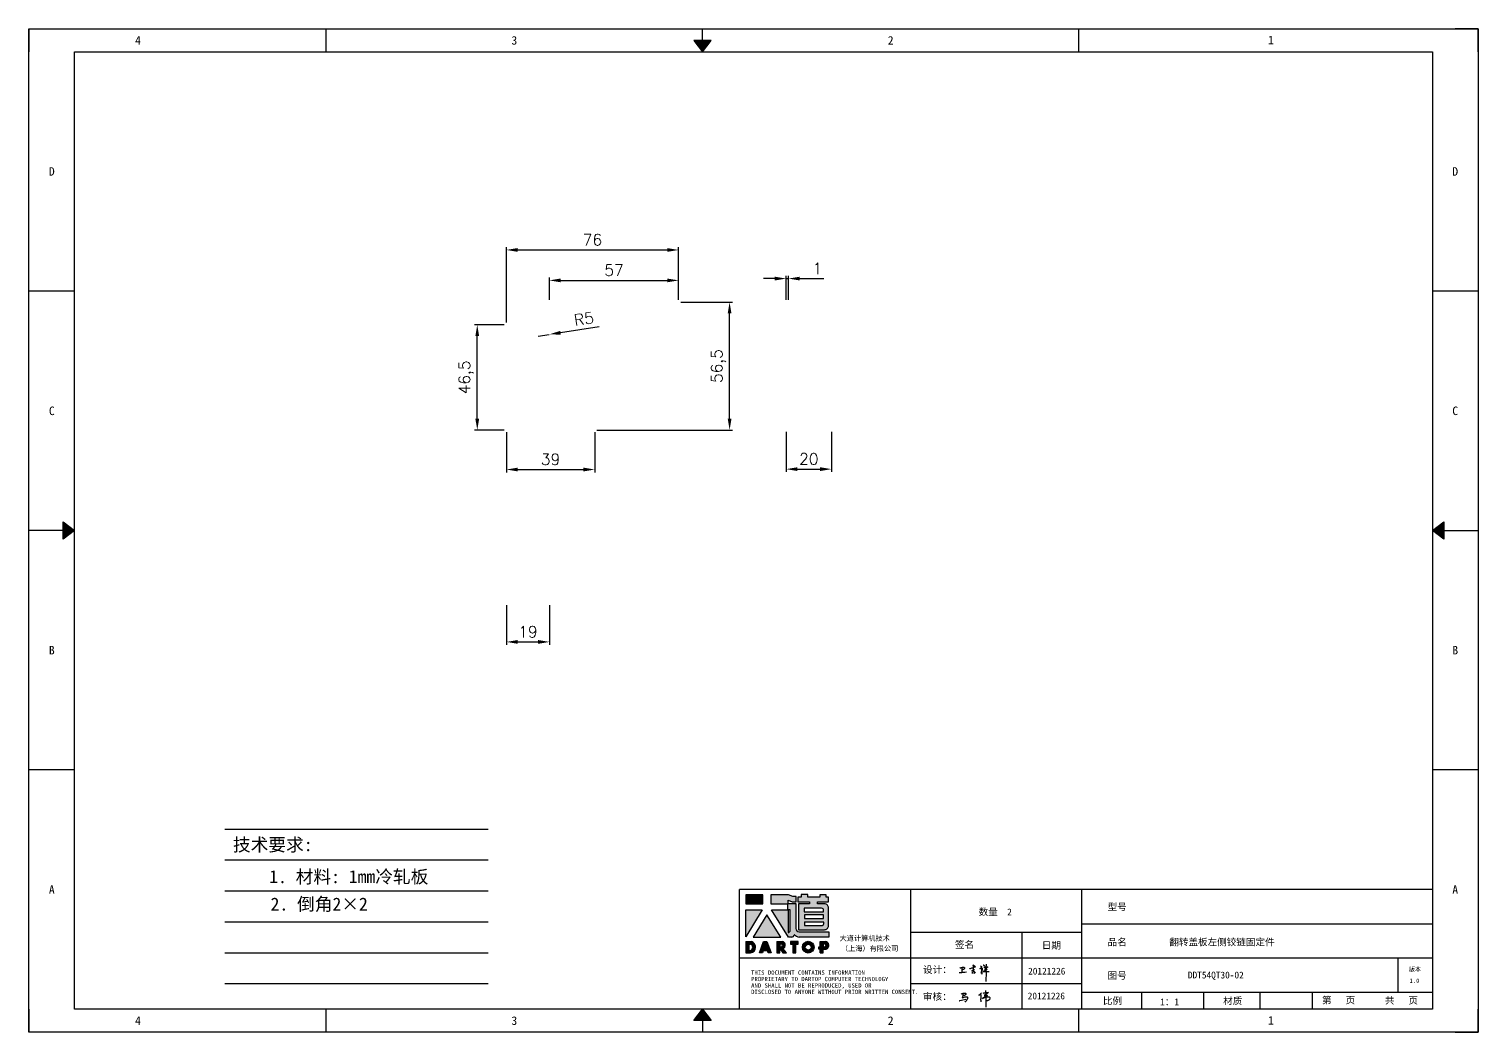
# Model space of a CAD drawing. Header units: millimetres. Extents: x 25928 to 50356, y -44172 to 20163.
# Drawn here: x 34405 to 35045, y -24390 to -23947 of the extents above; entities that cross this region are included whole.
import ezdxf
from ezdxf.enums import TextEntityAlignment as Align

# ---------------------------------------------------------------- set-up
doc = ezdxf.new("R2010")
doc.units = ezdxf.units.MM
doc.linetypes.add('DOT', pattern=[0.25, 0, -0.25])
doc.layers.add('4', color=7, linetype='Continuous')
doc.layers.add('print', color=30, linetype='Continuous')
doc.layers.add('dim', color=2, linetype='Continuous', lineweight=9)
doc.styles.add('Dartop', font='')
doc.styles.add('HZ', font='')
doc.styles.add('hzHT', font='simhei.ttf')
doc.styles.get("Standard").update_dxf_attribs({"font": 'txt', "bigfont": 'gbcbig.shx'})
doc.styles.get('Dartop').set_extended_font_data('FangSong_GB2312')
doc.styles.get('HZ').set_extended_font_data('SimSun')
doc.dimstyles.new('small', dxfattribs={"dimtxt": 5, "dimasz": 5, "dimexe": 1.25, "dimexo": 1, "dimgap": 2, "dimtad": 1, "dimtxsty": 'Standard', "dimcen": 2.5, "dimadec": 0, "dimazin": 0, "dimtfac": 1, "dimtmove": 0, "dimatfit": 3, "dimfxl": 0, "dimarcsym": 0})

# ---------------------------------------------------------------- blocks, each defined once
blk = doc.blocks.new('*D910')
at = {"layer": 'Defpoints', "color": 0}
for p in [(34692.14, -24044.63), (34692.14, -24067.7, -11.3), (34616.14, -24077.7, 7.7)]:
    blk.add_point(p, dxfattribs=at)
at = {"layer": 'dim', "color": 0, "lineweight": -2}
for p, q in [((34616.14, -24076.7), (34616.14, -24043.38)), ((34621.14, -24044.63), (34687.14, -24044.63)), ((34692.14, -24066.7), (34692.14, -24043.38))]:
    blk.add_line(p, q, dxfattribs=at)
at = {"layer": 'dim', "color": 0}
for points in [[(34621.14, -24043.8), (34621.14, -24045.47), (34616.14, -24044.63)], [(34687.14, -24043.8), (34687.14, -24045.47), (34692.14, -24044.63)]]:
    blk.add_solid(points, dxfattribs=at)
at = {"layer": 'dim', "color": 0, "insert": (34654.14, -24040.13), "char_height": 5, "attachment_point": 5}
blk.add_mtext('76', dxfattribs=at)
blk = doc.blocks.new('*D911')
at = {"layer": 'Defpoints', "color": 0}
for p in [(34692.14, -24067.7, -11.3), (34714.7, -24067.7), (34655.14, -24124.2, -11.3)]:
    blk.add_point(p, dxfattribs=at)
at = {"layer": 'dim', "color": 0, "lineweight": -2}
for p, q in [((34693.14, -24067.7), (34715.95, -24067.7)), ((34714.7, -24119.2), (34714.7, -24072.7)), ((34656.14, -24124.2), (34715.95, -24124.2))]:
    blk.add_line(p, q, dxfattribs=at)
at = {"layer": 'dim', "color": 0}
for points in [[(34713.87, -24072.7), (34715.53, -24072.7), (34714.7, -24067.7)], [(34713.87, -24119.2), (34715.53, -24119.2), (34714.7, -24124.2)]]:
    blk.add_solid(points, dxfattribs=at)
at = {"layer": 'dim', "color": 0, "insert": (34709.78, -24095.95), "char_height": 5, "attachment_point": 5, "rotation": 90}
blk.add_mtext('56,5', dxfattribs=at)
blk = doc.blocks.new('*D912')
at = {"layer": 'Defpoints', "color": 0}
for p in [(34616.14, -24124.2, 7.7), (34655.14, -24124.2, -11.3), (34655.14, -24141.64)]:
    blk.add_point(p, dxfattribs=at)
at = {"layer": 'dim', "color": 0, "lineweight": -2}
for p, q in [((34616.14, -24125.2), (34616.14, -24142.89)), ((34655.14, -24125.2), (34655.14, -24142.89)), ((34621.14, -24141.64), (34650.14, -24141.64))]:
    blk.add_line(p, q, dxfattribs=at)
at = {"layer": 'dim', "color": 0}
for points in [[(34621.14, -24140.81), (34621.14, -24142.48), (34616.14, -24141.64)], [(34650.14, -24140.81), (34650.14, -24142.48), (34655.14, -24141.64)]]:
    blk.add_solid(points, dxfattribs=at)
at = {"layer": 'dim', "color": 0, "insert": (34635.64, -24137.14), "char_height": 5, "attachment_point": 5}
blk.add_mtext('39', dxfattribs=at)
blk = doc.blocks.new('*D913')
at = {"layer": 'Defpoints', "color": 0}
for p in [(34603.28, -24077.7), (34616.14, -24077.7, 7.7), (34616.14, -24124.2, 7.7)]:
    blk.add_point(p, dxfattribs=at)
at = {"layer": 'dim', "color": 0, "lineweight": -2}
for p, q in [((34615.14, -24077.7), (34602.03, -24077.7)), ((34603.28, -24119.2), (34603.28, -24082.7)), ((34615.14, -24124.2), (34602.03, -24124.2))]:
    blk.add_line(p, q, dxfattribs=at)
at = {"layer": 'dim', "color": 0}
for points in [[(34602.44, -24082.7), (34604.11, -24082.7), (34603.28, -24077.7)], [(34602.44, -24119.2), (34604.11, -24119.2), (34603.28, -24124.2)]]:
    blk.add_solid(points, dxfattribs=at)
at = {"layer": 'dim', "color": 0, "insert": (34598.36, -24100.95), "char_height": 5, "attachment_point": 5, "rotation": 90}
blk.add_mtext('46,5', dxfattribs=at)
blk = doc.blocks.new('*D914')
at = {"layer": 'Defpoints', "color": 0}
for p in [(34692.14, -24058.08), (34635.14, -24067.7, -11.3), (34692.14, -24067.7, -11.3)]:
    blk.add_point(p, dxfattribs=at)
at = {"layer": 'dim', "color": 0, "lineweight": -2}
for p, q in [((34635.14, -24066.7), (34635.14, -24056.83)), ((34640.14, -24058.08), (34687.14, -24058.08)), ((34692.14, -24066.7), (34692.14, -24056.83))]:
    blk.add_line(p, q, dxfattribs=at)
at = {"layer": 'dim', "color": 0}
for points in [[(34640.14, -24057.25), (34640.14, -24058.92), (34635.14, -24058.08)], [(34687.14, -24057.25), (34687.14, -24058.92), (34692.14, -24058.08)]]:
    blk.add_solid(points, dxfattribs=at)
at = {"layer": 'dim', "color": 0, "insert": (34663.64, -24053.58), "char_height": 5, "attachment_point": 5}
blk.add_mtext('57', dxfattribs=at)
blk = doc.blocks.new('*D915')
at = {"layer": 'Defpoints', "color": 0}
for p in [(34630.14, -24082.7, 7.7), (34635.08, -24081.95, 7.7)]:
    blk.add_point(p, dxfattribs=at)
at = {"layer": 'dim', "color": 0, "lineweight": -2}
for p, q in [((34630.14, -24082.7), (34635.08, -24081.95)), ((34657.16, -24078.59), (34640.02, -24081.2))]:
    blk.add_line(p, q, dxfattribs=at)
at = {"layer": 'dim', "color": 0}
blk.add_solid([(34639.9, -24080.38), (34640.15, -24082.02), (34635.08, -24081.95)], dxfattribs=at)
at = {"layer": 'dim', "color": 0, "insert": (34650.39, -24075.07), "char_height": 5, "attachment_point": 5, "rotation": 8.65647}
blk.add_mtext('R5', dxfattribs=at)
blk = doc.blocks.new('*D916')
at = {"layer": 'Defpoints', "color": 0}
for p in [(34739.67, -24124.03, 357.73), (34759.67, -24124.03, 357.73), (34759.67, -24141.47)]:
    blk.add_point(p, dxfattribs=at)
at = {"layer": 'dim', "color": 0, "lineweight": -2}
for p, q in [((34739.67, -24125.03), (34739.67, -24142.72)), ((34759.67, -24125.03), (34759.67, -24142.72)), ((34744.67, -24141.47), (34754.67, -24141.47))]:
    blk.add_line(p, q, dxfattribs=at)
at = {"layer": 'dim', "color": 0}
for points in [[(34744.67, -24140.64), (34744.67, -24142.31), (34739.67, -24141.47)], [(34754.67, -24140.64), (34754.67, -24142.31), (34759.67, -24141.47)]]:
    blk.add_solid(points, dxfattribs=at)
at = {"layer": 'dim', "color": 0, "insert": (34749.67, -24136.97), "char_height": 5, "attachment_point": 5}
blk.add_mtext('20', dxfattribs=at)
blk = doc.blocks.new('*D918')
at = {"layer": 'Defpoints', "color": 0}
for p in [(34616.14, -24200.55, 8.82), (34635.14, -24200.55, 13.82), (34635.14, -24217.81)]:
    blk.add_point(p, dxfattribs=at)
at = {"layer": 'dim', "color": 0, "lineweight": -2}
for p, q in [((34616.14, -24201.55), (34616.14, -24219.06)), ((34635.14, -24201.55), (34635.14, -24219.06)), ((34621.14, -24217.81), (34630.14, -24217.81))]:
    blk.add_line(p, q, dxfattribs=at)
at = {"layer": 'dim', "color": 0}
for points in [[(34621.14, -24216.97), (34621.14, -24218.64), (34616.14, -24217.81)], [(34630.14, -24216.97), (34630.14, -24218.64), (34635.14, -24217.81)]]:
    blk.add_solid(points, dxfattribs=at)
at = {"layer": 'dim', "color": 0, "insert": (34625.64, -24213.31), "char_height": 5, "attachment_point": 5}
blk.add_mtext('19', dxfattribs=at)
blk = doc.blocks.new('*D935')
at = {"layer": 'Defpoints', "color": 0}
for p in [(34740.67, -24057.28), (34739.67, -24067.7, -707.27), (34740.67, -24067.7, 281.73)]:
    blk.add_point(p, dxfattribs=at)
at = {"layer": 'dim', "color": 0, "lineweight": -2}
for p, q in [((34734.67, -24057.28), (34729.67, -24057.28)), ((34739.67, -24066.7), (34739.67, -24056.03)), ((34739.67, -24057.28), (34740.67, -24057.28)), ((34740.67, -24066.7), (34740.67, -24056.03)), ((34745.67, -24057.28), (34756.33, -24057.28))]:
    blk.add_line(p, q, dxfattribs=at)
at = {"layer": 'dim', "color": 0}
for points in [[(34734.67, -24056.45), (34734.67, -24058.12), (34739.67, -24057.28)], [(34745.67, -24056.45), (34745.67, -24058.12), (34740.67, -24057.28)]]:
    blk.add_solid(points, dxfattribs=at)
at = {"layer": 'dim', "color": 0, "insert": (34753.5, -24052.78), "char_height": 5, "attachment_point": 5}
blk.add_mtext('1', dxfattribs=at)
blk = doc.blocks.new('*U862')
at = {"color": 254, "linetype": 'Continuous', "extrusion": (0, 0, -1)}
for points in [[(-17, 0.333), (-16.812, 0.25), (-17, 0.5)], [(-17, 0.333), (-17.188, 0.25), (-16.812, 0.25)], [(-17, 0.333), (-17, 0.5), (-17.188, 0.25)]]:
    blk.add_solid(points, dxfattribs=at)
blk = doc.blocks.new('*U861')
at = {"color": 254, "linetype": 'Continuous', "extrusion": (0, 0, -1)}
for points in [[(-33.167, 11), (-33, 11), (-33.25, 11.188)], [(-33.167, 11), (-33.25, 11.188), (-33.25, 10.812)], [(-33.167, 11), (-33.25, 10.812), (-33, 11)]]:
    blk.add_solid(points, dxfattribs=at)
blk = doc.blocks.new('*U863')
at = {"color": 254, "linetype": 'Continuous'}
for points in [[(17, 21.667), (17.188, 21.75), (16.812, 21.75)], [(17, 21.667), (16.812, 21.75), (17, 21.5)], [(17, 21.667), (17, 21.5), (17.188, 21.75)]]:
    blk.add_solid(points, dxfattribs=at)
blk = doc.blocks.new('*U860')
at = {"color": 254, "linetype": 'Continuous', "extrusion": (0, 0, -1)}
for points in [[(-0.833, 11), (-0.75, 10.812), (-0.75, 11.188)], [(-0.833, 11), (-0.75, 11.188), (-1, 11)], [(-0.833, 11), (-1, 11), (-0.75, 10.812)]]:
    blk.add_solid(points, dxfattribs=at)
blk = doc.blocks.new('dadao')
for p, q in [((48, 19.2), (44.9, 10.4)), ((44.9, 10.4), (51.2, 10.4)), ((51.2, 10.4), (48, 19.2))]:
    blk.add_line(p, q)
for points in [[(41.8, 121.6), (41.8, 143.7), (-0.4, 143.7), (-0.4, 121.6), (41.8, 121.6)], [(104.8, 122), (104.8, 130.3), (114.1, 126.3), (124.2, 126.3), (124.2, 139.6), (115.9, 139.6), (105.1, 143.9), (61.5, 143.9)], [(61.7, 144), (61.7, 121.3), (103.9, 121.3)], [(113.4, 38.7), (105.1, 38.7), (63, 106.5), (103.9, 106.5), (103.9, 120.9), (103.9, 121.3)], [(109.7, 53.6), (109.7, 106.2), (104.3, 106.2), (104.3, 50.4), (106.6, 50.4)], [(144.6, 94.4), (144.6, 84.8), (192, 84.8), (192, 94.1), (144.9, 94.1)], [(120.2, 45), (119.5, 45), (119.5, 44.6)], [(0, 28), (0, 0), (11.8, 0)], [(0.1, 28), (14, 28)], [(7.1, 21.8), (7.1, 6.1), (12, 6.1)], [(7.1, 21.8), (11.4, 21.8)], [(76.8, 28.2), (76.8, 0), (84.1, 0), (84.1, 11.1), (91.6, -0.1), (100.3, -0.1), (91.7, 11.1)], [(76.8, 28.2), (90.6, 28.2)], [(84, 22.7), (84, 15.3), (87.2, 15.3)], [(84, 22.7), (87.3, 22.7)], [(183.7, 0), (183.7, 9.6), (180.6, 9.6), (180.6, 14.9), (183.8, 14.9), (183.8, 28.1), (196.1, 28.1), (196.5, 28.1)], [(183.7, 0), (190.9, 0), (190.9, 9.6), (198.8, 9.6)], [(194.9, 22.3), (190.8, 22.3), (190.8, 15), (194.4, 15)]]:
    blk.add_lwpolyline(points)
blk.add_lwpolyline([(137.1, 144.2), (137.1, 137.9), (128.3, 137.9), (128.3, 126.5), (157.3, 126.5), (157.3, 121.5), (130.3, 121.5), (130.3, 57.5), (194.4, 57.5, 0.414214), (204.4, 67.5), (204.4, 111.3, 0.414214), (194.4, 121.3), (177.5, 121.3), (177.5, 126.3), (204.7, 126.3), (204.7, 137.7), (198.2, 137.7), (198.2, 143.9), (183.3, 143.9), (183.3, 138), (153, 138), (153, 144.2), (137.1, 144.2)], format="xyb", close=True)
for points in [[(104.8, 122), (123.4, 122), (123.4, 60, 0.414214), (131.4, 52), (204.8, 52), (204.8, 39.1), (131.7, 39.1)], [(144.3, 110.8), (144.3, 101.8), (192.3, 101.8), (192.3, 105.5, 0.414214), (187.3, 110.5), (144.3, 110.5)], [(144.6, 77), (144.6, 67.5), (187.6, 67.5, 0.414214), (192.6, 72.5), (192.6, 76.4), (144.6, 76.4)]]:
    blk.add_lwpolyline(points, format="xyb")
for points in [[(-0.3, 106.2), (40.4, 106.2), (-0.3, 39.7), (-0.3, 106.2)], [(51.7, 94.1), (18.4, 39.3), (86.2, 39.3)], [(43.8, 28.2), (51.8, 28.2), (62.6, -0.1), (55, -0.1), (53.2, 5), (42.9, 5), (41.1, 0), (33.6, 0)], [(110, 28.1), (110, 21.9), (116, 21.9), (116, -0.1), (123.2, -0.1), (123.2, 22), (129.2, 22), (129.2, 28.1), (110, 28.1)]]:
    blk.add_lwpolyline(points, close=True)
for radius in [14.5, 7.44]:
    blk.add_circle((154.2, 14.2), radius)
for centre, radius, start, end in [((99.2, 60.7), 12.6, 305.6399, 325.969), ((111.6, 46.7), 8.19, 282.9811, 347.6627), ((136, 61.7), 22.9, 226.7358, 259.3209), ((8.5, 13.9), 8.49, 294.2143, 69.7177), ((9.6, 14.2), 14.4, 278.6604, 72.3203), ((86.4, 19), 3.8, 282.527, 76.7196), ((88.6, 19.4), 8.95, 290.6073, 77.2124), ((193.7, 18.7), 3.8, 280.9891, 72.5513), ((195.7, 18.6), 9.51, 288.8959, 85.2442)]:
    blk.add_arc(centre, radius, start, end)
blk = doc.blocks.new('h')
for p, q in [((20768.1, -2360.9), (20773, -2359.1)), ((20769.5, -2366.9), (20769.8, -2370.6)), ((20769.8, -2370.6), (20770.9, -2378)), ((20770.9, -2378), (20771.5, -2370.6)), ((20772.4, -2369.3), (20774.9, -2367.8)), ((20773, -2359.1), (20784.1, -2355.2)), ((20773.3, -2331.8), (20775.3, -2338.7)), ((20789.1, -2340.9), (20773.5, -2331.9)), ((20775.3, -2338.7), (20775.6, -2351.2)), ((20775.6, -2351.2), (20775.5, -2357.3)), ((20782.2, -2369.2), (20780, -2377.1)), ((20780, -2377.1), (20788.3, -2371.3)), ((20780.1, -2366.4), (20780.8, -2366.4)), ((20781.9, -2367.4), (20782.2, -2369.2)), ((20845.7, -2343.5), (20848.4, -2353)), ((20848.9, -2370.3), (20847.9, -2424)), ((20848.4, -2353), (20848.9, -2370.3))]:
    blk.add_line(p, q)
for points in [[(20696.6, -2372.4, 0.002073), (20710.6, -2371.9, 0.016137), (20719.6, -2371.3, 0.008314), (20736.9, -2369.3)], [(20699.1, -2348.2, -0.029745), (20704.6, -2345.4, -0.046842), (20708.4, -2344.2, -0.00919), (20714.3, -2343, -0.018517), (20717.2, -2342.5, -0.037841), (20720.3, -2342.4, -0.039541), (20723.2, -2342.8, -0.149785), (20726, -2344.3, -0.204935), (20726.9, -2346.6, -0.074872), (20726.5, -2348.3, -0.061615), (20725.6, -2350.3, -0.034204), (20723.8, -2352.6, -0.045776), (20722.3, -2354.1, -0.054985), (20720.4, -2355.3, -0.036348), (20717.3, -2356.5, -0.067752), (20715.7, -2356.8, -0.043553), (20713.2, -2356.7)], [(20755, -2351.9, -0.024077), (20759.9, -2350.1, -0.013147), (20768.7, -2346.5, -0.00522), (20775.4, -2344.1, -0.018517), (20777.3, -2343.4, -0.008274), (20786.3, -2341, -0.039541), (20788.3, -2340.8, -0.079216), (20789.4, -2341, -0.204935)], [(20813.5, -2350.1, 0.007348), (20815.9, -2348.7, 0.008421), (20818, -2347.3, 0.009459), (20819.7, -2346.2, -0.016325), (20820.7, -2345.5, -0.173771), (20821.8, -2345.3, -0.085159), (20823.9, -2346, -0.125883), (20826, -2347.9, -0.160659), (20826.6, -2350.1, -0.010447), (20826.5, -2352.3, -0.008247), (20826.2, -2355.1, -0.002698), (20825.3, -2374, 0.001562), (20823.9, -2383.7, 0.016137)], [(20816.8, -2335, -0.053561), (20819.6, -2336.1, -0.075272), (20821.3, -2337.3, -0.005295), (20822.5, -2338.5, -0.009337), (20823.1, -2339.1, -0.026146), (20823.7, -2339.8, -0.016644), (20824.5, -2340.9)], [(20832.1, -2329.2, -0.053561), (20834.9, -2330.3, -0.075272), (20836.7, -2331.5, -0.005295), (20837.8, -2332.6, -0.009337), (20838.5, -2333.3, -0.026146), (20839, -2334, -0.016644), (20839.8, -2335.1)], [(20836, -2343.7, -0.02797), (20842.1, -2342.6, -0.048868), (20845.6, -2342.2, -0.00919), (20851.1, -2341.4, -0.018517), (20853.9, -2341.1, -0.037841), (20856.7, -2341.2, -0.039541), (20859.4, -2341.6, -0.018282), (20840.6, -2354.7, -0.000937)], [(20847.6, -2340.2, 0.021784), (20849.6, -2335.9, 0.028296), (20850.8, -2332.4, 0.008136), (20851.9, -2328.2, 0.028913), (20852.2, -2327, 0.08193), (20852.1, -2325.9, 0.075058), (20851.7, -2324.7, 0.275043)]]:
    blk.add_lwpolyline(points, format="xyb")
for points in [[(20711.3, -2343.5), (20711.3, -2343.5), (20711.5, -2355.8), (20710.7, -2368), (20710.6, -2371.9)], [(20821.5, -2350.6), (20822.4, -2359.2), (20822.2, -2364.9), (20821.7, -2369), (20821.3, -2376.3), (20823.6, -2368.5), (20827.2, -2366.3), (20829.5, -2366.3)], [(20840.6, -2354.7), (20850, -2354.7), (20855, -2354.3), (20845.9, -2361.1), (20840.5, -2364), (20833, -2367.5), (20863.2, -2367.4), (20865.9, -2367.3)]]:
    blk.add_lwpolyline(points)
for centre, radius, start, end in [((20773.7, -2371.2), 2.3, 121.9907, 163.60158), ((20787.5, -2406), 40.3, 100.61827, 108.24823), ((20780.8, -2367.6), 1.15, 9.4675, 90)]:
    blk.add_arc(centre, radius, start, end)

msp = doc.modelspace()

# ---------------------------------------------------------------- hatches: boundary and pattern name
for points in [[(34729.35, -24329.557), (34721.816, -24329.557), (34721.816, -24333.493), (34729.35, -24333.493)], [(34729.107, -24336.247), (34721.836, -24336.247), (34721.836, -24348.118)], [(34731.123, -24338.401), (34725.179, -24348.197), (34737.282, -24348.197)], [(34744.967, -24350.202), (34741.527, -24350.202), (34741.527, -24351.293), (34742.6, -24351.293), (34742.6, -24355.225), (34743.885, -24355.225), (34743.885, -24351.29), (34744.967, -24351.29)]]:
    msp.add_hatch(color=0).paths.add_polyline_path(points)
h = msp.add_hatch(color=0)
h.paths.add_polyline_path([(34740.608, -24331.949), (34742.271, -24332.667), (34744.068, -24332.667), (34744.068, -24330.288), (34742.585, -24330.288), (34740.653, -24329.525), (34732.909, -24329.525), (34732.909, -24333.549), (34740.444, -24333.549), (34740.444, -24333.63), (34740.444, -24336.202), (34733.138, -24336.202), (34740.652, -24348.296), (34742.141, -24348.296, 0.2793748), (34743.227, -24347.239), (34743.227, -24347.184), (34743.358, -24347.184, 0.1431454), (34745.407, -24348.226), (34758.465, -24348.226), (34758.465, -24345.933), (34745.351, -24345.933, -0.4142136), (34743.923, -24344.504), (34743.923, -24333.421), (34740.608, -24333.421)])
h.paths.add_polyline_path([(34740.52, -24336.253), (34741.477, -24336.253), (34741.477, -24345.64, -0.0889357), (34740.922, -24346.211), (34740.516, -24346.211)], flags=16)
h = msp.add_hatch(color=0)
h.paths.add_polyline_path([(34758.443, -24330.621), (34757.281, -24330.621), (34757.281, -24329.516), (34754.625, -24329.516), (34754.625, -24330.566), (34749.203, -24330.566), (34749.203, -24329.461), (34746.364, -24329.461), (34746.364, -24330.586), (34744.795, -24330.586), (34744.795, -24332.624), (34749.973, -24332.624), (34749.973, -24333.525), (34745.148, -24333.525), (34745.148, -24344.935), (34756.602, -24344.935, 0.4142136), (34758.387, -24343.149), (34758.387, -24335.336, 0.4142136), (34756.602, -24333.55), (34753.574, -24333.55), (34753.574, -24332.666), (34758.443, -24332.666)])
h.paths.add_polyline_path([(34755.337, -24335.484, -0.4142136), (34756.23, -24336.377), (34756.23, -24337.032), (34747.654, -24337.032), (34747.654, -24335.484)], flags=16)
h.paths.add_polyline_path([(34756.174, -24338.414), (34756.174, -24340.072), (34747.71, -24340.072), (34747.71, -24338.414)], flags=16)
h.paths.add_polyline_path([(34756.285, -24341.564), (34756.285, -24342.274, -0.4142136), (34755.392, -24343.166), (34747.71, -24343.166), (34747.71, -24341.564)], flags=16)
h = msp.add_hatch(color=0)
h.paths.add_polyline_path([(34724.384, -24350.22), (34721.889, -24350.22), (34721.889, -24355.21), (34723.99, -24355.21, 0.7930159)])
h.paths.add_polyline_path([(34724.027, -24354.118), (34723.155, -24354.118), (34723.155, -24351.313), (34723.931, -24351.313, -0.6713609)], flags=16)
h = msp.add_hatch(color=0)
h.paths.add_polyline_path([(34731.141, -24350.179), (34729.718, -24350.179), (34727.887, -24355.216), (34729.236, -24355.216), (34729.553, -24354.323), (34731.38, -24354.323), (34731.704, -24355.227), (34733.063, -24355.227)])
h.paths.add_polyline_path([(34731.03, -24353.361), (34729.899, -24353.361), (34730.454, -24351.778)], flags=16)
h = msp.add_hatch(color=0)
h.paths.add_polyline_path([(34738.061, -24350.182), (34735.608, -24350.182), (34735.608, -24355.219), (34736.904, -24355.219), (34736.904, -24353.222), (34738.236, -24355.237), (34739.803, -24355.237), (34738.269, -24353.235, 0.7440549)])
h.paths.add_polyline_path([(34736.892, -24352.477), (34736.892, -24351.154), (34737.472, -24351.154, -0.796809), (34737.463, -24352.477)], flags=16)
h = msp.add_hatch(color=0)
h.paths.add_polyline_path([(34746.836, -24352.682, 1), (34752.008, -24352.682, 1)])
h.paths.add_polyline_path([(34750.751, -24352.682, -1), (34748.094, -24352.682, -1)], flags=16)
h = msp.add_hatch(color=0)
h.paths.add_polyline_path([(34756.968, -24350.194), (34756.894, -24350.194), (34754.707, -24350.194), (34754.707, -24352.545), (34754.127, -24352.545), (34754.127, -24353.499), (34754.698, -24353.499), (34754.698, -24355.21), (34755.974, -24355.21), (34755.974, -24353.492), (34757.377, -24353.492, 0.8123038)])
h.paths.add_polyline_path([(34755.955, -24352.538), (34755.955, -24351.223), (34756.682, -24351.223, -0.7782134), (34756.608, -24352.538)], flags=16)

# ---------------------------------------------------------------- linework, layer by layer
at = {"color": 0, "linetype": 'DOT'}
for p, q in [((34405.325, -23946.999), (35035.118, -23946.999)), ((34405.325, -24380.096), (34405.325, -23957.071)), ((35045.19, -23957.071), (35045.19, -24380.096)), ((35035.118, -24390.168), (34405.325, -24390.168))]:
    msp.add_line(p, q, dxfattribs=at)
at = {"color": 0}
for p, q in [((34405.325, -23946.999), (34405.325, -23957.071)), ((34536.554, -23957.071), (34536.554, -23946.999)), ((34702.742, -23952.035), (34702.742, -23946.999)), ((34868.93, -23957.071), (34868.93, -23946.999)), ((35045.19, -23946.999), (35035.118, -23946.999)), ((35045.19, -23957.071), (35045.19, -23946.999)), ((34425.469, -24380.096), (34425.469, -23957.071)), ((34425.469, -23957.071), (35025.046, -23957.071)), ((35025.046, -23957.071), (35025.046, -24380.096)), ((34425.469, -24062.827), (34405.325, -24062.827)), ((35045.19, -24062.827), (35025.046, -24062.827)), ((34420.433, -24168.583), (34405.325, -24168.583)), ((35030.082, -24168.583), (35045.19, -24168.583)), ((34425.469, -24274.34), (34405.325, -24274.34)), ((35045.19, -24274.34), (35025.046, -24274.34)), ((35025.046, -24327.218), (34719.109, -24327.218)), ((34719.109, -24380.096), (34719.109, -24327.218)), ((34794.649, -24327.218), (34794.649, -24380.096)), ((34870.189, -24380.096), (34870.189, -24327.218)), ((34794.649, -24346.103), (34870.189, -24346.103)), ((34843.75, -24346.103), (34843.75, -24380.096)), ((34870.189, -24342.326), (35025.046, -24342.326)), ((34719.109, -24357.434), (34794.649, -24357.434)), ((34794.649, -24357.434), (35025.046, -24357.434)), ((35009.938, -24372.542), (35009.938, -24357.434)), ((34794.649, -24368.765), (34870.189, -24368.765)), ((34870.189, -24372.542), (35025.046, -24372.542)), ((34896.766, -24380.096), (34896.766, -24372.542)), ((34924.155, -24380.096), (34924.155, -24372.542)), ((34949.055, -24380.096), (34949.055, -24372.542)), ((34972.168, -24380.096), (34972.168, -24372.542)), ((34405.325, -24380.096), (34405.325, -24390.168)), ((35025.046, -24380.096), (34425.469, -24380.096)), ((34536.554, -24390.168), (34536.554, -24380.096)), ((34702.742, -24385.132), (34702.742, -24390.168)), ((34868.93, -24390.168), (34868.93, -24380.096)), ((35045.19, -24390.168), (35045.19, -24380.096)), ((35035.118, -24390.168), (35045.19, -24390.168))]:
    msp.add_line(p, q, dxfattribs=at)
for p, q in [((34827.659, -24371.803), (34827.875, -24373.614)), ((34827.09, -24374.929), (34826.348, -24375.331)), ((34827.625, -24374.644), (34827.09, -24374.929)), ((34827.121, -24374.043), (34828.065, -24374.043)), ((34828.568, -24373.997), (34827.625, -24374.644)), ((34827.911, -24374.95), (34827.83, -24379.11)), ((34827.875, -24373.614), (34827.911, -24374.95)), ((34828.065, -24374.043), (34828.568, -24373.997))]:
    msp.add_line(p, q)
for points in [[(34702.742, -23957.071), (34706.519, -23952.035), (34698.965, -23952.035), (34702.742, -23957.071)], [(34425.469, -24168.583), (34420.433, -24172.36), (34420.433, -24164.806), (34425.469, -24168.583)], [(35025.046, -24168.583), (35030.082, -24164.806), (35030.082, -24172.36), (35025.046, -24168.583)], [(34702.742, -24380.096), (34706.519, -24385.132), (34698.965, -24385.132), (34702.742, -24380.096)]]:
    msp.add_lwpolyline(points, close=True, dxfattribs=at)
for points in [[(34816.915, -24373.39, -0.029745), (34817.347, -24373.174, -0.0468422), (34817.639, -24373.08, -0.0091902), (34818.095, -24372.987, -0.0185172), (34818.324, -24372.954, -0.0378406), (34818.56, -24372.947, -0.0395413), (34818.784, -24372.975, -0.1497852), (34819.003, -24373.094, -0.2049352), (34819.07, -24373.268, -0.0748717), (34819.045, -24373.405, -0.0616146), (34818.97, -24373.556, -0.0342039), (34818.835, -24373.734, -0.0457759), (34818.714, -24373.85, -0.054985), (34818.568, -24373.942, -0.0363479), (34818.326, -24374.038, -0.0677521), (34818.205, -24374.059, -0.0435534), (34818.014, -24374.049)], [(34826.348, -24375.331, -0.029745), (34827.022, -24374.993, -0.0468422), (34827.478, -24374.847, -0.0091902), (34828.19, -24374.703, -0.0185172), (34828.546, -24374.651, -0.0378406), (34828.915, -24374.64, -0.0395413), (34829.264, -24374.683, -0.1497852), (34829.606, -24374.87, -0.2049352), (34829.711, -24375.14, -0.0748717), (34829.671, -24375.354, -0.0616146), (34829.555, -24375.59, -0.0342039), (34829.344, -24375.868, -0.0457759), (34829.155, -24376.048, -0.054985), (34828.927, -24376.192, -0.0363479), (34828.549, -24376.342, -0.0677521), (34828.36, -24376.375, -0.0435534), (34828.062, -24376.359)], [(34826.658, -24372.93, -0.0279703), (34827.268, -24372.817, -0.0488679), (34827.622, -24372.779, -0.0091902), (34828.178, -24372.697, -0.0185172), (34828.456, -24372.671, -0.0378406), (34828.741, -24372.677, -0.0395413), (34829.01, -24372.725, -0.0182819), (34827.121, -24374.043, -0.0009369)]]:
    msp.add_lwpolyline(points, format="xyb")
msp.add_lwpolyline([(34817.867, -24373.031), (34817.867, -24373.031), (34817.722, -24373.916), (34817.485, -24374.749), (34817.329, -24375.259)])
for centre, radius, start, end in [((34815.81, -24374.795), 1.596, 281.076982, 291.212632), ((34780.71, -24232.32), 148.319, 283.91895, 284.971512), ((34819.769, -24379.481), 4.876, 113.202449, 120.017497), ((34818.624, -24376.812), 1.971, 102.47486, 113.202449), ((34821.481, -24389.723), 15.195, 100.36867, 102.47486), ((34818.307, -24375.543), 1.257, 283.816254, 294.030509), ((34819.42, -24378.46), 3.745, 96.125337, 100.36867), ((34818.575, -24376.165), 0.58, 294.836428, 309.901134), ((34810.843, -24369.031), 11.096, 316.919563, 320.58866), ((34819.22, -24376.6), 1.875, 87.457037, 96.125337), ((34819.227, -24376.443), 1.717, 78.399567, 87.457037), ((34817.13, -24374.421), 2.821, 324.094808, 331.378357), ((34819.47, -24375.262), 0.511, 44.324655, 78.399567), ((34819.32, -24375.528), 0.377, 319.573073, 337.48549), ((34818.282, -24374.699), 1.694, 324.910666, 333.348429), ((34819.106, -24375.006), 0.825, 326.76781, 340.871018), ((34819.633, -24375.103), 0.284, 357.998393, 44.324655), ((34819.356, -24375.093), 0.561, 340.871018, 357.998393), ((34821.126, -24367.399), 7.458, 299.265464, 300.9495), ((34838.021, -24429.911), 57.583, 102.46592, 103.2053), ((34798.78, -24346.076), 38.128, 313.366132, 315.296084), ((34946.022, -24394.31), 121.7, 171.410173, 171.768083), ((34825.597, -24373.929), 0.244, 52.375745, 91.291159), ((34611.149, -24367.012), 214.732, 357.565664, 358.057278), ((34825.513, -24373.891), 0.279, 357.196828, 33.705179), ((34819.224, -24373.479), 6.583, 352.912546, 354.802684), ((34821.694, -24373.704), 4.103, 354.802684, 357.196828)]:
    msp.add_arc(centre, radius, start, end)
at = {"layer": 'Defpoints'}
for p, q in [((34491.869, -24300.509), (34608.128, -24300.509)), ((34491.869, -24314.159), (34608.128, -24314.159)), ((34491.869, -24314.159), (34608.128, -24314.159)), ((34491.869, -24327.809), (34608.128, -24327.809)), ((34491.869, -24341.459), (34608.128, -24341.459)), ((34491.869, -24355.109), (34608.128, -24355.109)), ((34491.869, -24368.759), (34608.128, -24368.759))]:
    msp.add_line(p, q, dxfattribs=at)
at = {"layer": 'print'}
msp.add_lwpolyline([(34405.325, -23946.999), (35045.19, -23946.999), (35045.19, -24390.168), (34405.325, -24390.168)], close=True, dxfattribs=at)

# ---------------------------------------------------------------- block references
at = {"color": 0, "linetype": 'Continuous', "xscale": 20.14402654906928, "yscale": 20.14402654921842, "zscale": 20.14402654921862}
for name, p in [('*U863', (34360.294, -24390.168)), ('*U860', (34405.325, -24390.168)), ('*U861', (34360.294, -24390.168)), ('*U862', (34360.294, -24390.168))]:
    msp.add_blockref(name, p, dxfattribs=at)
at = {"color": 0}
for name, p, xscale, yscale, zscale in [('dadao', (34721.889, -24355.21), 0.1785493262164481, 0.178549326230053, 0.1785493262317104), ('h', (33212.694, -24180.034), 0.07747410198493163, 0.07747410198530816, 0.07747410198528001)]:
    msp.add_blockref(name, p, dxfattribs=dict(at, xscale=xscale, yscale=yscale, zscale=zscale))

# ---------------------------------------------------------------- texts
for s, height, style, p in [('1', 3.777, 'Dartop', (34953.746, -23951.915)), ('4', 3.777, 'Dartop', (34453.46, -23952.035)), ('3', 3.777, 'Dartop', (34619.648, -23952.035)), ('2', 3.777, 'Dartop', (34785.836, -23952.035)), ('D', 3.777, 'Dartop', (34415.397, -24009.949)), ('D', 3.777, 'Dartop', (35035.118, -24009.949)), ('C', 3.777, 'Dartop', (34415.397, -24115.705)), ('C', 3.777, 'Dartop', (35035.118, -24115.705)), ('B', 3.777, 'Dartop', (34415.397, -24221.462)), ('B', 3.777, 'Dartop', (35035.118, -24221.462)), ('A', 3.777, 'Dartop', (34415.397, -24327.218)), ('A', 3.777, 'Dartop', (35035.118, -24327.218)), ('型号', 3.0216, 'hzHT', (34885.866, -24334.904)), ('数量  2', 3.0216, 'hzHT', (34832.013, -24337.122)), ('签名', 3.0216, 'hzHT', (34818.44, -24351.522)), ('日期', 3.0216, 'hzHT', (34856.78, -24351.894)), ('品名', 3.0216, 'hzHT', (34885.866, -24350.415)), ('翻转盖板左侧铰链固定件', 3.0216, 'hzHT', (34932.115, -24350.415)), ('20121226', 3.0216, 'hzHT', (34854.746, -24363.254)), ('图号', 3.0216, 'hzHT', (34885.866, -24365.184)), ('DDT54QT30-02', 3.0216, 'hzHT', (34929.415, -24364.987)), ('版本', 1.8885, 'hzHT', (35017.347, -24362.447)), ('1.0', 1.8885, 'Dartop', (35017.12, -24367.494)), ('20121226', 3.0216, 'hzHT', (34854.566, -24374.218)), ('比例', 3.0216, 'hzHT', (34883.759, -24376.397)), ('1：1', 3.0216, 'hzHT', (34908.991, -24376.824)), ('材质', 3.0216, 'hzHT', (34936.884, -24376.397)), ('第   页', 3.0216, 'hzHT', (34983.626, -24376.084)), ('共   页', 3.0216, 'hzHT', (35011.382, -24376.194)), ('4', 3.777, 'Dartop', (34453.46, -24385.132)), ('3', 3.777, 'Dartop', (34619.648, -24385.132)), ('2', 3.777, 'Dartop', (34785.836, -24385.132)), ('1', 3.777, 'Dartop', (34953.746, -24385.012))]:
    msp.add_text(s, height=height, dxfattribs=dict(at, style=style)).set_placement(p, align=Align.MIDDLE_CENTER)
at = {"style": 'HZ'}
for s, p in [('技术要求:', (34512.982, -24307.398)), ('     1. 材料: 1mm冷轧板  ', (34540.699, -24321.52)), ('2. 倒角2×2         ', (34551.028, -24333.639))]:
    msp.add_text(s, height=5.733, dxfattribs=at).set_placement(p, align=Align.MIDDLE_CENTER)
at = {"color": 0, "style": 'hzHT'}
for s, height, p in [('THIS DOCUMENT CONTAINS INFORMATION', 1.8885, (34724.208, -24364.855)), ('PROPRIETARY TO DARTOP COMPUTER TECHNOLOGY', 1.8885, (34724.208, -24367.688)), ('设计：', 3.0216, (34800.135, -24364.111)), ('AND SHALL NOT BE REPRODUCED, USED OR', 1.8885, (34724.208, -24370.521)), ('DISCLOSED TO ANYONE WITHOUT PRIOR WRITTEN CONSENT.', 1.8885, (34724.208, -24373.354)), ('审核：', 3.0216, (34800.09, -24376.01))]:
    msp.add_text(s, height=height, dxfattribs=at).set_placement(p)
at = {"layer": '4', "color": 0, "style": 'hzHT'}
for s, p in [('大道计算机技术', (34763.267, -24349.855)), ('（上海）有限公司', (34763.837, -24354.372))]:
    msp.add_text(s, height=2.2662, dxfattribs=at).set_placement(p)

# ---------------------------------------------------------------- dimensions: what is measured, and where the dimension line sits
at = {"layer": 'dim'}
for base, p1, p2, angle, picture, middle in [((34692.139, -24044.633), (34616.139, -24077.705, 7.695), (34692.139, -24067.705, -11.305), 180, '*D910', (34654.139, -24040.133)), ((34692.139, -24058.082), (34635.139, -24067.705, -11.305), (34692.139, -24067.705, -11.305), 180, '*D914', (34663.639, -24053.582)), ((34740.666, -24057.282), (34739.666, -24067.705, -707.274), (34740.666, -24067.705, 281.726), 180, '*D935', (34753.499, -24052.782)), ((34714.7, -24067.705), (34655.139, -24124.205, -11.305), (34692.139, -24067.705, -11.305), 90, '*D911', (34709.783, -24095.955)), ((34603.278, -24077.705), (34616.139, -24124.205, 7.695), (34616.139, -24077.705, 7.695), 270, '*D913', (34598.361, -24100.955))]:
    dim = msp.add_linear_dim(base=base, p1=p1, p2=p2, angle=angle, dimstyle='small', override={"dimpost": '\\X'}, dxfattribs=at)
    dim.commit()
    dim.dimension.update_dxf_attribs({"geometry": picture, "text_midpoint": middle})
dim = msp.add_radius_dim(center=(34630.139, -24082.705, 7.695), mpoint=(34635.082, -24081.952, 7.695), dimstyle='small', override={"dimpost": '\\X'}, dxfattribs=at)
dim.commit()
dim.dimension.update_dxf_attribs({"geometry": '*D915', "text_midpoint": (34650.387, -24075.07)})
for base, p1, p2, picture, middle in [((34655.139, -24141.644), (34616.139, -24124.205, 7.695), (34655.139, -24124.205, -11.305), '*D912', (34635.639, -24137.144)), ((34759.666, -24141.472), (34739.666, -24124.026, 357.726), (34759.666, -24124.026, 357.726), '*D916', (34749.666, -24136.972)), ((34635.139, -24217.805), (34616.139, -24200.554, 8.816), (34635.139, -24200.554, 13.816), '*D918', (34625.639, -24213.305))]:
    dim = msp.add_linear_dim(base=base, p1=p1, p2=p2, dimstyle='small', override={"dimpost": '\\X'}, dxfattribs=at)
    dim.commit()
    dim.dimension.update_dxf_attribs({"geometry": picture, "text_midpoint": middle})

doc.saveas('drawing.dxf')
